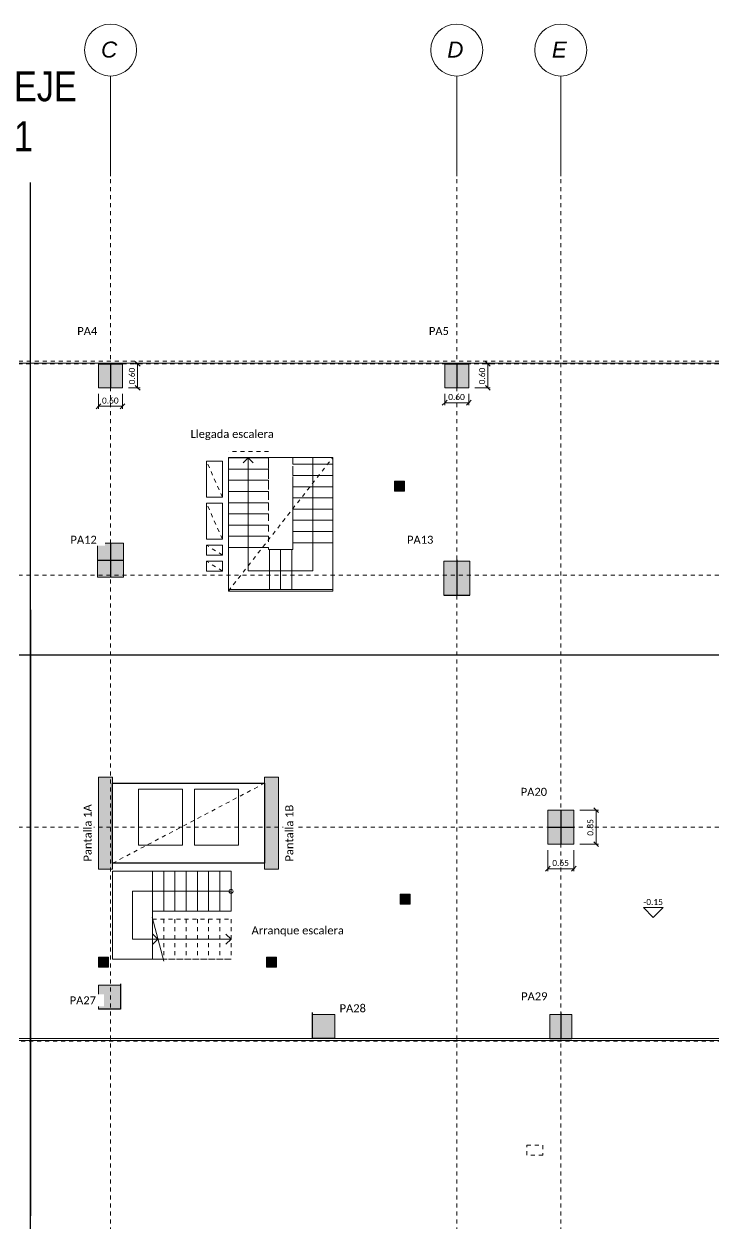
# Model space of a CAD drawing. Header units: millimetres. Extents: x -65 to 53, y -59 to 44.
# Drawn here: x -34.57 to -17.33, y 14.41 to 44.4 of the extents above; entities that cross this region are included whole.
import ezdxf

# ---------------------------------------------------------------- set-up
doc = ezdxf.new("R2010")
doc.units = ezdxf.units.MM
doc.linetypes.add('Trazo general', pattern=[0.001875, 0.00125, -0.000625])
for name, color, linetype, lineweight, true_color in [('0-AR-TXT-2', 5, 'Continuous', 5, 0x0000ff), ('00-AUX-3', 5, 'Continuous', 5, 0x0000ff), ('00-AUX-4', 9, 'Trazo general', 5, 0x808080), ('00-AUX-5', 7, 'Continuous', 25, 0xff8000), ('00-AUX-6', 5, 'Trazo general', 5, 0x0000ff), ('1-AR-PILARES-1', 7, 'Continuous', 5, 0xc0c0c0), ('CS-COTAS-1', 7, 'Continuous', 5, 0x544282), ('REJILLA-1', 7, 'Continuous', 5, 0x008080), ('REJILLA-2', 7, 'Trazo general', 5, 0x008080)]:
    doc.layers.add(name, color=color, linetype=linetype, lineweight=lineweight, true_color=true_color)
for name, color, linetype, lineweight in [('0-AUX', 7, 'Continuous', 5), ('00-AUX-1', 7, 'Trazo general', 5), ('1-AR-ESCALERA', 7, 'Continuous', 5), ('1-AR-ESCALERA-1', 7, 'Trazo general', 5), ('1-AR-PILARES', 7, 'Continuous', 5), ('1-AR-VISTA', 7, 'Continuous', 5), ('CS-COTAS-100', 7, 'Continuous', 5), ('CS-NIVELES', 7, 'Continuous', 5)]:
    doc.layers.add(name, color=color, linetype=linetype, lineweight=lineweight)
doc.layers.add('EJES DE REPLANTEO', color=30, linetype='Continuous')
doc.styles.add('Arial_I', font='ariali.ttf', dxfattribs={"height": 0.4})
doc.styles.add('Calibri', font='calibri.ttf', dxfattribs={"height": 0.2})
doc.styles.add('Calibri_1', font='calibri.ttf', dxfattribs={"height": 0.15})
doc.styles.add('FS_Technic', font='technic_.ttf', dxfattribs={"height": 2.5})
doc.dimstyles.new('AIC_replanteo', dxfattribs={"dimscale": 0.3048, "dimtxt": 0.176602, "dimasz": 0.393701, "dimexe": 0.19685, "dimexo": 0.492126, "dimgap": 0.032808, "dimtad": 1, "dimrnd": 0.01, "dimzin": 0, "dimdsep": 46, "dimtxsty": 'Calibri_1', "dimblk1": 'OBLIQUE', "dimblk2": 'OBLIQUE', "dimsah": 1, "dimcen": 0.09, "dimazin": 0, "dimtfac": 1, "dimtdec": 4, "dimtix": 1, "dimtmove": 0, "dimatfit": 3, "dimfxl": 1, "dimtvp": 1, "dimtolj": 1, "dimtzin": 0, "dimarcsym": 2})

# ---------------------------------------------------------------- blocks, each defined once
blk = doc.blocks.new('Rejilla - Extremo de rejilla-3554-Planta baja - forjado 03- STR')
at = {"layer": '0-AUX'}
blk.add_circle((0, 0), 0.0065, dxfattribs=at)
blk = doc.blocks.new('Cotas de elevación - Cota vertical-26384-Planta baja - forjado 03- STR')
at = {"layer": 'CS-NIVELES'}
for p, q in [((0.00247, 0.00247), (-0.00247, 0.00247)), ((-0.00247, 0.00247), (0, 0)), ((0, 0), (0.00247, 0.00247))]:
    blk.add_line(p, q, dxfattribs=at)
blk = doc.blocks.new('DIMBLOCK8-Planta baja - forjado 03- STR')
at = {"layer": 'CS-COTAS-100', "color": 187, "true_color": 0x544282, "transparency": 16777216}
for p, q in [((-31.733, 35.908), (-31.798, 35.908)), ((-31.733, 35.908), (-31.733, 35.308)), ((-31.733, 35.908), (-31.673, 35.908)), ((-31.733, 35.308), (-31.96, 35.308)), ((-31.733, 35.308), (-31.673, 35.308))]:
    blk.add_line(p, q, dxfattribs=at)
at = {"layer": 'CS-COTAS-100', "color": 187, "lineweight": 15, "true_color": 0x544282, "transparency": 16777216}
for p, q in [((-31.733, 35.908), (-31.793, 35.968)), ((-31.733, 35.908), (-31.673, 35.848)), ((-31.733, 35.308), (-31.793, 35.368)), ((-31.733, 35.308), (-31.673, 35.248))]:
    blk.add_line(p, q, dxfattribs=at)
at = {"layer": 'CS-COTAS-100', "color": 0, "transparency": 16777216, "insert": (-31.951, 35.395), "char_height": 0.15, "width": 0.5107, "attachment_point": 1, "rotation": 90, "line_spacing_factor": 1.158048, "style": 'Calibri_1'}
blk.add_mtext('0.60', dxfattribs=at)
blk = doc.blocks.new('_Oblique')
at = {"color": 0, "linetype": 'ByBlock', "lineweight": -2}
blk.add_line((-0.5, -0.5), (0.5, 0.5), dxfattribs=at)
blk = doc.blocks.new('DIMBLOCK9-Planta baja - forjado 03- STR')
at = {"layer": 'CS-COTAS-100', "color": 187, "true_color": 0x544282, "transparency": 16777216}
for p, q in [((-32.71, 34.847), (-32.71, 35.158)), ((-32.11, 34.847), (-32.11, 35.158)), ((-32.71, 34.847), (-32.11, 34.847)), ((-32.71, 34.847), (-32.71, 34.787)), ((-32.11, 34.847), (-32.11, 34.787))]:
    blk.add_line(p, q, dxfattribs=at)
at = {"layer": 'CS-COTAS-100', "color": 187, "lineweight": 15, "true_color": 0x544282, "transparency": 16777216}
for p, q in [((-32.71, 34.847), (-32.77, 34.787)), ((-32.71, 34.847), (-32.65, 34.907)), ((-32.11, 34.847), (-32.17, 34.787)), ((-32.11, 34.847), (-32.05, 34.907))]:
    blk.add_line(p, q, dxfattribs=at)
at = {"layer": 'CS-COTAS-100', "color": 0, "transparency": 16777216, "insert": (-32.623, 35.065), "char_height": 0.15, "width": 0.5107, "attachment_point": 1, "line_spacing_factor": 1.158048, "style": 'Calibri_1'}
blk.add_mtext('0.60', dxfattribs=at)
blk = doc.blocks.new('DIMBLOCK10-Planta baja - forjado 03- STR')
at = {"layer": 'CS-COTAS-100', "color": 187, "true_color": 0x544282, "transparency": 16777216}
for p, q in [((-24.06, 34.936), (-24.06, 35.158)), ((-23.46, 34.936), (-23.46, 35.158)), ((-24.06, 34.936), (-23.46, 34.936)), ((-24.06, 34.936), (-24.06, 34.876)), ((-23.46, 34.936), (-23.46, 34.876))]:
    blk.add_line(p, q, dxfattribs=at)
at = {"layer": 'CS-COTAS-100', "color": 187, "lineweight": 15, "true_color": 0x544282, "transparency": 16777216}
for p, q in [((-24.06, 34.936), (-24.12, 34.876)), ((-24.06, 34.936), (-24, 34.996)), ((-23.46, 34.936), (-23.52, 34.876)), ((-23.46, 34.936), (-23.4, 34.996))]:
    blk.add_line(p, q, dxfattribs=at)
at = {"layer": 'CS-COTAS-100', "color": 0, "transparency": 16777216, "insert": (-23.973, 35.154), "char_height": 0.15, "width": 0.5107, "attachment_point": 1, "line_spacing_factor": 1.158048, "style": 'Calibri_1'}
blk.add_mtext('0.60', dxfattribs=at)
blk = doc.blocks.new('DIMBLOCK11-Planta baja - forjado 03- STR')
at = {"layer": 'CS-COTAS-100', "color": 187, "lineweight": 15, "true_color": 0x544282, "transparency": 16777216}
for p, q in [((-22.983, 35.908), (-23.043, 35.968)), ((-22.983, 35.908), (-22.923, 35.848)), ((-22.983, 35.308), (-23.043, 35.368)), ((-22.983, 35.308), (-22.923, 35.248))]:
    blk.add_line(p, q, dxfattribs=at)
at = {"layer": 'CS-COTAS-100', "color": 187, "true_color": 0x544282, "transparency": 16777216}
for p, q in [((-22.983, 35.908), (-23.043, 35.908)), ((-22.983, 35.308), (-22.983, 35.908)), ((-22.983, 35.908), (-22.918, 35.908)), ((-22.983, 35.308), (-23.31, 35.308)), ((-22.983, 35.308), (-22.923, 35.308))]:
    blk.add_line(p, q, dxfattribs=at)
at = {"layer": 'CS-COTAS-100', "color": 0, "transparency": 16777216, "insert": (-23.201, 35.395), "char_height": 0.15, "width": 0.5107, "attachment_point": 1, "rotation": 90, "line_spacing_factor": 1.158048, "style": 'Calibri_1'}
blk.add_mtext('0.60', dxfattribs=at)
blk = doc.blocks.new('DIMBLOCK22-Planta baja - forjado 03- STR')
at = {"layer": 'CS-COTAS-100', "color": 187, "true_color": 0x544282, "transparency": 16777216}
for p, q in [((-20.278, 24.753), (-20.685, 24.753)), ((-20.278, 24.753), (-20.278, 23.903)), ((-20.278, 24.753), (-20.218, 24.753)), ((-20.278, 23.903), (-20.685, 23.903)), ((-20.278, 23.903), (-20.218, 23.903))]:
    blk.add_line(p, q, dxfattribs=at)
at = {"layer": 'CS-COTAS-100', "color": 187, "lineweight": 15, "true_color": 0x544282, "transparency": 16777216}
for p, q in [((-20.278, 24.753), (-20.338, 24.813)), ((-20.278, 24.753), (-20.218, 24.693)), ((-20.278, 23.903), (-20.338, 23.963)), ((-20.278, 23.903), (-20.218, 23.843))]:
    blk.add_line(p, q, dxfattribs=at)
at = {"layer": 'CS-COTAS-100', "color": 0, "transparency": 16777216, "insert": (-20.496, 24.115), "char_height": 0.15, "width": 0.5107, "attachment_point": 1, "rotation": 90, "line_spacing_factor": 1.158048, "style": 'Calibri_1'}
blk.add_mtext('0.85', dxfattribs=at)
blk = doc.blocks.new('DIMBLOCK23-Planta baja - forjado 03- STR')
at = {"layer": 'CS-COTAS-100', "color": 187, "true_color": 0x544282, "transparency": 16777216}
for p, q in [((-21.485, 23.292), (-21.485, 23.753)), ((-20.835, 23.292), (-20.835, 23.753)), ((-21.485, 23.292), (-20.835, 23.292)), ((-21.485, 23.292), (-21.485, 23.232)), ((-20.835, 23.292), (-20.835, 23.232))]:
    blk.add_line(p, q, dxfattribs=at)
at = {"layer": 'CS-COTAS-100', "color": 187, "lineweight": 15, "true_color": 0x544282, "transparency": 16777216}
for p, q in [((-21.485, 23.292), (-21.545, 23.232)), ((-21.485, 23.292), (-21.425, 23.352)), ((-20.835, 23.292), (-20.895, 23.232)), ((-20.835, 23.292), (-20.775, 23.352))]:
    blk.add_line(p, q, dxfattribs=at)
at = {"layer": 'CS-COTAS-100', "color": 0, "transparency": 16777216, "insert": (-21.373, 23.51), "char_height": 0.15, "width": 0.5107, "attachment_point": 1, "line_spacing_factor": 1.158048, "style": 'Calibri_1'}
blk.add_mtext('0.65', dxfattribs=at)

msp = doc.modelspace()

# ---------------------------------------------------------------- hatches: boundary and pattern name
at = {"layer": '1-AR-PILARES-1'}
for points in [[(-32.10992, 35.30799), (-32.10992, 35.90799), (-32.70992, 35.90799), (-32.70992, 35.30799)], [(-23.45992, 35.30799), (-23.45992, 35.90799), (-24.05992, 35.90799), (-24.05992, 35.30799)], [(-25.06452, 32.72799), (-25.06452, 32.97799), (-25.31452, 32.97799), (-25.31452, 32.72799)], [(-32.08492, 30.57799), (-32.08492, 31.42799), (-32.73492, 31.42799), (-32.73492, 30.57799)], [(-23.43492, 30.12799), (-23.43492, 30.97799), (-24.08492, 30.97799), (-24.08492, 30.12799)], [(-32.35992, 23.27799), (-32.35992, 25.57799), (-32.70992, 25.57799), (-32.70992, 23.27799)], [(-28.20992, 23.27799), (-28.20992, 25.57799), (-28.55992, 25.57799), (-28.55992, 23.27799)], [(-20.83492, 23.90299), (-20.83492, 24.75299), (-21.48492, 24.75299), (-21.48492, 23.90299)], [(-24.91952, 22.40299), (-24.91952, 22.65299), (-25.16952, 22.65299), (-25.16952, 22.40299)], [(-32.45992, 20.82799), (-32.45992, 21.07799), (-32.70992, 21.07799), (-32.70992, 20.82799)], [(-28.25992, 20.82799), (-28.25992, 21.07799), (-28.50992, 21.07799), (-28.50992, 20.82799)], [(-32.15992, 19.77799), (-32.15992, 20.37799), (-32.70992, 20.37799), (-32.70992, 19.77799)], [(-26.80992, 19.04799), (-26.80992, 19.64799), (-27.35992, 19.64799), (-27.35992, 19.04799)], [(-21.43492, 19.04799), (-20.88492, 19.04799), (-20.88492, 19.64799), (-21.43492, 19.64799)]]:
    msp.add_hatch(color=256, dxfattribs=at).paths.add_polyline_path(points)

# ---------------------------------------------------------------- linework, layer by layer
at = {"layer": '0-AUX'}
for p, q in [((-28.97146, 33.55799), (-29.09646, 33.43299)), ((-28.97146, 33.27799), (-28.97146, 33.55799)), ((-28.97146, 33.55799), (-28.84646, 33.43299)), ((-27.35492, 33.56799), (-27.35492, 33.39799)), ((-27.35492, 33.39799), (-27.35492, 33.11799)), ((-28.97146, 32.99799), (-28.97146, 33.27799)), ((-28.97146, 32.71799), (-28.97146, 32.99799)), ((-27.35492, 33.11799), (-27.35492, 32.83799)), ((-28.97146, 32.43799), (-28.97146, 32.71799)), ((-27.35492, 32.83799), (-27.35492, 32.55799)), ((-28.97146, 32.15799), (-28.97146, 32.43799)), ((-27.35492, 32.55799), (-27.35492, 32.27799)), ((-28.97146, 31.87799), (-28.97146, 32.15799)), ((-27.35492, 32.27799), (-27.35492, 31.99799)), ((-28.97146, 31.59799), (-28.97146, 31.87799)), ((-27.35492, 31.99799), (-27.35492, 31.71799)), ((-28.97146, 31.31799), (-28.97146, 31.59799)), ((-27.35492, 31.71799), (-27.35492, 31.43799)), ((-28.97146, 30.73805), (-28.97146, 31.31799)), ((-27.35492, 31.43799), (-27.35492, 30.73805)), ((-28.43992, 30.73805), (-28.97146, 30.73805)), ((-28.15992, 30.73805), (-28.43992, 30.73805)), ((-27.87992, 30.73805), (-28.15992, 30.73805)), ((-27.35492, 30.73805), (-27.87992, 30.73805)), ((-31.85992, 22.72799), (-31.85992, 21.52799)), ((-31.35992, 22.72799), (-31.85992, 22.72799)), ((-31.85992, 22.72799), (-31.85992, 21.52799)), ((-31.35992, 22.72799), (-31.85992, 22.72799)), ((-29.39992, 22.72799), (-31.35992, 22.72799)), ((-31.07992, 22.72799), (-31.35992, 22.72799)), ((-30.79992, 22.72799), (-31.07992, 22.72799)), ((-30.51992, 22.72799), (-30.79992, 22.72799)), ((-30.23992, 22.72799), (-30.51992, 22.72799)), ((-29.95992, 22.72799), (-30.23992, 22.72799)), ((-29.67992, 22.72799), (-29.95992, 22.72799)), ((-29.39992, 22.72799), (-29.67992, 22.72799)), ((-31.22595, 21.52799), (-31.35095, 21.65299)), ((-29.39992, 21.52799), (-29.52492, 21.65299)), ((-29.39992, 21.52799), (-29.52492, 21.65299)), ((-31.85992, 21.52799), (-31.35992, 21.52799)), ((-31.85992, 21.52799), (-31.35992, 21.52799)), ((-31.35992, 21.52799), (-29.39992, 21.52799)), ((-31.35992, 21.52799), (-31.22595, 21.52799)), ((-31.22595, 21.52799), (-31.35095, 21.40299)), ((-31.22595, 21.52799), (-29.39992, 21.52799)), ((-29.39992, 21.52799), (-29.52492, 21.40299)), ((-29.39992, 21.52799), (-29.52492, 21.40299))]:
    msp.add_line(p, q, dxfattribs=at)
msp.add_circle((-29.39992, 22.72799), 0.05, dxfattribs=at)
msp.add_circle((-29.39992, 22.72799), 0.05, dxfattribs=at)
at = {"layer": '00-AUX-1'}
for p, q in [((-30.01492, 32.57799), (-30.01492, 33.47799)), ((-30.01492, 33.47799), (-29.61492, 33.47799)), ((-29.61492, 32.57799), (-30.01492, 33.47799)), ((-29.61492, 33.47799), (-29.61492, 32.57799)), ((-29.46492, 30.22799), (-26.85492, 33.56799)), ((-29.61492, 32.57799), (-30.01492, 32.57799)), ((-30.01492, 31.52799), (-30.01492, 32.42799)), ((-30.01492, 32.42799), (-29.61492, 32.42799)), ((-29.61492, 31.52799), (-30.01492, 32.42799)), ((-29.61492, 32.42799), (-29.61492, 31.52799)), ((-29.61492, 31.52799), (-30.01492, 31.52799)), ((-29.61492, 31.37799), (-30.01492, 31.37799)), ((-30.01492, 31.37799), (-30.01492, 31.12799)), ((-29.61492, 31.12799), (-30.01492, 31.37799)), ((-29.61492, 31.12799), (-29.61492, 31.37799)), ((-30.01492, 31.12799), (-29.61492, 31.12799)), ((-30.01492, 30.72799), (-30.01492, 30.97799)), ((-30.01492, 30.97799), (-29.61492, 30.97799)), ((-29.61492, 30.72799), (-30.01492, 30.97799)), ((-29.61492, 30.97799), (-29.61492, 30.72799)), ((-29.61492, 30.72799), (-30.01492, 30.72799)), ((-32.35992, 25.42799), (-28.55992, 25.42799)), ((-32.35992, 23.42799), (-28.55992, 25.42799)), ((-28.55992, 23.42799), (-32.35992, 23.42799)), ((-22.00517, 16.37946), (-21.60517, 16.37946)), ((-22.00517, 16.12946), (-22.00517, 16.37946)), ((-21.60517, 16.37946), (-21.60517, 16.12946)), ((-21.60517, 16.12946), (-22.00517, 16.12946))]:
    msp.add_line(p, q, dxfattribs=at)
at = {"layer": '00-AUX-3'}
for p, q in [((-31.70992, 25.27578), (-30.60992, 25.27578)), ((-31.70992, 23.87578), (-31.70992, 25.27578)), ((-31.70992, 25.27578), (-30.60992, 25.27578)), ((-31.70992, 23.87578), (-31.70992, 25.27578)), ((-30.60992, 25.27578), (-30.60992, 23.87578)), ((-30.60992, 25.27578), (-30.60992, 23.87578)), ((-29.20992, 25.27578), (-30.30992, 25.27578)), ((-30.30992, 25.27578), (-30.30992, 23.87578)), ((-29.20992, 25.27578), (-30.30992, 25.27578)), ((-30.30992, 25.27578), (-30.30992, 23.87578)), ((-29.20992, 23.87578), (-29.20992, 25.27578)), ((-29.20992, 23.87578), (-29.20992, 25.27578)), ((-30.60992, 23.87578), (-31.70992, 23.87578)), ((-30.60992, 23.87578), (-31.70992, 23.87578)), ((-30.30992, 23.87578), (-29.20992, 23.87578)), ((-30.30992, 23.87578), (-29.20992, 23.87578))]:
    msp.add_line(p, q, dxfattribs=at)
at = {"layer": '00-AUX-4'}
msp.add_line((-28.46359, 33.71392), (-29.46499, 33.71379), dxfattribs=at)
at = {"layer": '00-AUX-5'}
for p, q in [((-32.70992, 35.90787), (-32.10992, 35.90787)), ((-32.40992, 35.90787), (-32.40992, 35.30787)), ((-24.05992, 35.90787), (-23.45992, 35.90787)), ((-23.75992, 35.90787), (-23.75992, 35.30787)), ((-32.40992, 31.42799), (-32.40992, 30.57799)), ((-32.73492, 31.00299), (-32.08492, 31.00299)), ((-23.75992, 31.00799), (-23.75992, 30.12799)), ((-24.08492, 30.12799), (-23.43492, 30.12799)), ((-32.35992, 25.42799), (-28.55992, 25.42799)), ((-32.35992, 23.42799), (-32.35992, 25.42799)), ((-28.55992, 25.42799), (-28.55992, 23.42799)), ((-21.15992, 24.75299), (-21.15992, 23.90299)), ((-21.48492, 24.32799), (-20.83492, 24.32799)), ((-28.55992, 23.42799), (-32.35992, 23.42799)), ((-32.15992, 20.41799), (-32.15992, 19.77799)), ((-32.15992, 19.77799), (-32.70992, 19.77799)), ((-27.35992, 19.04799), (-27.35992, 19.69799)), ((-21.15992, 19.69799), (-21.15992, 19.04799)), ((-26.80992, 19.04799), (-27.35992, 19.04799)), ((-21.43492, 19.04799), (-20.88492, 19.04799))]:
    msp.add_line(p, q, dxfattribs=at)
at = {"layer": '00-AUX-6'}
for p, q in [((-58.72133, 35.90799), (43.26008, 35.90799)), ((-58.70133, 35.97799), (43.26008, 35.97799)), ((26.26008, 19.04799), (-46.93992, 19.04799)), ((26.26008, 18.97799), (-46.93992, 18.97799))]:
    msp.add_line(p, q, dxfattribs=at)
at = {"layer": '1-AR-ESCALERA'}
for p, q in [((-29.46492, 33.55799), (-28.46492, 33.55799)), ((-29.46492, 33.13662), (-29.46492, 33.55799)), ((-28.46492, 33.29559), (-28.46492, 33.55799)), ((-27.85492, 33.56799), (-27.85492, 33.39799)), ((-26.85492, 33.39799), (-27.85492, 33.39799)), ((-27.85492, 33.35359), (-27.85492, 33.11799)), ((-29.46492, 33.27799), (-28.46492, 33.27799)), ((-29.46492, 32.99799), (-28.46492, 32.99799)), ((-28.46492, 33.03319), (-28.46492, 33.27799)), ((-28.46492, 32.77079), (-28.46492, 32.99799)), ((-26.85492, 33.11799), (-27.85492, 33.11799)), ((-27.85492, 33.09119), (-27.85492, 32.83799)), ((-29.46492, 32.71799), (-28.46492, 32.71799)), ((-28.46492, 32.50839), (-28.46492, 32.71799)), ((-26.85492, 32.83799), (-27.85492, 32.83799)), ((-27.85492, 32.82879), (-27.85492, 31.26799)), ((-29.46492, 32.43799), (-28.46492, 32.43799)), ((-28.46492, 32.24599), (-28.46492, 32.43799)), ((-26.85492, 32.55799), (-27.85492, 32.55799)), ((-29.46492, 32.15799), (-28.46492, 32.15799)), ((-28.46492, 31.98359), (-28.46492, 32.15799)), ((-26.85492, 32.27799), (-27.85492, 32.27799)), ((-29.46492, 31.87799), (-28.46492, 31.87799)), ((-28.46492, 31.72119), (-28.46492, 31.87799)), ((-26.85492, 31.99799), (-27.85492, 31.99799)), ((-29.46492, 31.59799), (-28.46492, 31.59799)), ((-28.46492, 31.45879), (-28.46492, 31.59799)), ((-26.85492, 31.71799), (-27.85492, 31.71799)), ((-29.46492, 31.31799), (-28.46492, 31.31799)), ((-28.46492, 31.26799), (-28.46492, 31.31799)), ((-27.85492, 31.26799), (-28.46492, 31.26799)), ((-28.43992, 30.26799), (-28.43992, 31.26799)), ((-28.15992, 30.26799), (-28.15992, 31.26799)), ((-27.87992, 30.26799), (-27.87992, 31.26799)), ((-26.85492, 31.43799), (-27.85492, 31.43799)), ((-26.85492, 30.26799), (-29.46492, 30.26799)), ((-32.35992, 23.22799), (-32.35992, 21.02799)), ((-31.35992, 23.22799), (-32.35992, 23.22799)), ((-31.35992, 22.22799), (-31.35992, 23.22799)), ((-29.39992, 23.22799), (-31.35992, 23.22799)), ((-31.35992, 22.22799), (-31.35992, 23.22799)), ((-31.07992, 22.22799), (-31.07992, 23.22799)), ((-30.79992, 22.22799), (-30.79992, 23.22799)), ((-30.51992, 22.22799), (-30.51992, 23.22799)), ((-30.23992, 22.22799), (-30.23992, 23.22799)), ((-29.95992, 22.22799), (-29.95992, 23.22799)), ((-29.67992, 22.22799), (-29.67992, 23.22799)), ((-29.39992, 22.22799), (-29.39992, 23.22799)), ((-29.39992, 22.22799), (-29.39992, 23.22799)), ((-31.35992, 22.02799), (-31.35992, 22.22799)), ((-29.39992, 22.22799), (-31.35992, 22.22799)), ((-31.07903, 20.97969), (-31.37286, 22.07628)), ((-31.35992, 22.02799), (-31.35992, 21.02799)), ((-31.35992, 22.02799), (-31.35992, 21.02799)), ((-32.35992, 21.02799), (-31.35992, 21.02799)), ((-31.35992, 21.02799), (-31.09197, 21.02799))]:
    msp.add_line(p, q, dxfattribs=at)
at = {"layer": '1-AR-ESCALERA-1'}
for p, q in [((-32.35992, 23.22799), (-32.35992, 21.02799)), ((-31.35992, 23.22799), (-32.35992, 23.22799)), ((-31.35992, 22.22799), (-31.35992, 23.22799)), ((-29.39992, 23.22799), (-31.35992, 23.22799)), ((-31.35992, 22.22799), (-31.35992, 23.22799)), ((-31.07992, 22.22799), (-31.07992, 23.22799)), ((-30.79992, 22.22799), (-30.79992, 23.22799)), ((-30.51992, 22.22799), (-30.51992, 23.22799)), ((-30.23992, 22.22799), (-30.23992, 23.22799)), ((-29.95992, 22.22799), (-29.95992, 23.22799)), ((-29.67992, 22.22799), (-29.67992, 23.22799)), ((-29.39992, 22.22799), (-29.39992, 23.22799)), ((-29.39992, 22.22799), (-29.39992, 23.22799)), ((-31.35992, 22.02799), (-31.35992, 22.22799)), ((-29.39992, 22.22799), (-31.35992, 22.22799)), ((-31.35992, 22.02799), (-31.35992, 21.02799)), ((-31.35992, 22.02799), (-29.39992, 22.02799)), ((-31.35992, 22.02799), (-29.39992, 22.02799)), ((-31.35992, 22.02799), (-31.35992, 21.02799)), ((-31.07992, 22.02799), (-31.07992, 21.02799)), ((-31.07992, 22.02799), (-31.07992, 21.02799)), ((-30.79992, 22.02799), (-30.79992, 21.02799)), ((-30.79992, 22.02799), (-30.79992, 21.02799)), ((-30.51992, 22.02799), (-30.51992, 21.02799)), ((-30.51992, 22.02799), (-30.51992, 21.02799)), ((-30.23992, 22.02799), (-30.23992, 21.02799)), ((-30.23992, 22.02799), (-30.23992, 21.02799)), ((-29.95992, 22.02799), (-29.95992, 21.02799)), ((-29.95992, 22.02799), (-29.95992, 21.02799)), ((-29.67992, 22.02799), (-29.67992, 21.02799)), ((-29.67992, 22.02799), (-29.67992, 21.02799)), ((-29.39992, 22.02799), (-29.39992, 21.02799)), ((-29.39992, 22.02799), (-29.39992, 21.02799)), ((-32.35992, 21.02799), (-31.35992, 21.02799)), ((-31.35992, 21.02799), (-29.39992, 21.02799)), ((-31.09197, 21.02799), (-29.39992, 21.02799))]:
    msp.add_line(p, q, dxfattribs=at)
at = {"layer": '1-AR-PILARES'}
for p, q in [((-32.10992, 35.90799), (-32.70992, 35.90799)), ((-32.70992, 35.90799), (-32.70992, 35.30799)), ((-32.10992, 35.30799), (-32.10992, 35.90799)), ((-23.45992, 35.90799), (-24.05992, 35.90799)), ((-24.05992, 35.90799), (-24.05992, 35.30799)), ((-23.45992, 35.30799), (-23.45992, 35.90799)), ((-32.70992, 35.30799), (-32.10992, 35.30799)), ((-24.05992, 35.30799), (-23.45992, 35.30799)), ((-25.31452, 32.97799), (-25.31452, 32.72799)), ((-25.06452, 32.97799), (-25.31452, 32.97799)), ((-25.31452, 32.72799), (-25.06452, 32.72799)), ((-25.06452, 32.72799), (-25.06452, 32.97799)), ((-32.08492, 31.42799), (-32.73492, 31.42799)), ((-32.73492, 31.42799), (-32.73492, 30.57799)), ((-32.08492, 30.57799), (-32.08492, 31.42799)), ((-24.08492, 30.97799), (-24.08492, 30.12799)), ((-23.43492, 30.97799), (-24.08492, 30.97799)), ((-23.43492, 30.12799), (-23.43492, 30.97799)), ((-32.73492, 30.57799), (-32.08492, 30.57799)), ((-24.08492, 30.12799), (-23.43492, 30.12799)), ((-32.70992, 25.57799), (-32.70992, 23.27799)), ((-32.35992, 25.57799), (-32.70992, 25.57799)), ((-32.35992, 23.27799), (-32.35992, 25.57799)), ((-28.55992, 25.57799), (-28.55992, 23.27799)), ((-28.20992, 25.57799), (-28.55992, 25.57799)), ((-28.20992, 23.27799), (-28.20992, 25.57799)), ((-21.48492, 24.75299), (-21.48492, 23.90299)), ((-20.83492, 24.75299), (-21.48492, 24.75299)), ((-20.83492, 23.90299), (-20.83492, 24.75299)), ((-21.48492, 23.90299), (-20.83492, 23.90299)), ((-32.70992, 23.27799), (-32.35992, 23.27799)), ((-28.55992, 23.27799), (-28.20992, 23.27799)), ((-25.16952, 22.65299), (-25.16952, 22.40299)), ((-24.91952, 22.65299), (-25.16952, 22.65299)), ((-24.91952, 22.40299), (-24.91952, 22.65299)), ((-25.16952, 22.40299), (-24.91952, 22.40299)), ((-32.70992, 21.07799), (-32.70992, 20.82799)), ((-32.45992, 21.07799), (-32.70992, 21.07799)), ((-32.45992, 20.82799), (-32.45992, 21.07799)), ((-28.50992, 21.07799), (-28.50992, 20.82799)), ((-28.25992, 21.07799), (-28.50992, 21.07799)), ((-28.25992, 20.82799), (-28.25992, 21.07799)), ((-32.70992, 20.82799), (-32.45992, 20.82799)), ((-28.50992, 20.82799), (-28.25992, 20.82799)), ((-32.15992, 20.37799), (-32.70992, 20.37799)), ((-32.70992, 20.37799), (-32.70992, 19.77799)), ((-32.15992, 19.77799), (-32.15992, 20.37799)), ((-32.70992, 19.77799), (-32.15992, 19.77799)), ((-26.80992, 19.64799), (-27.35992, 19.64799)), ((-27.35992, 19.64799), (-27.35992, 19.04799)), ((-26.80992, 19.04799), (-26.80992, 19.64799)), ((-20.88492, 19.64799), (-21.43492, 19.64799)), ((-21.43492, 19.64799), (-21.43492, 19.04799)), ((-20.88492, 19.04799), (-20.88492, 19.64799)), ((-27.35992, 19.04799), (-26.80992, 19.04799)), ((-21.43492, 19.04799), (-20.88492, 19.04799))]:
    msp.add_line(p, q, dxfattribs=at)
at = {"layer": '1-AR-VISTA'}
for p, q in [((-58.68483, 35.92811), (43.19008, 35.92811)), ((-30.01492, 32.57799), (-30.01492, 33.47799)), ((-30.01492, 33.47799), (-29.61492, 33.47799)), ((-29.61492, 33.47799), (-29.61492, 32.57799)), ((-29.46492, 33.56799), (-29.46492, 30.22799)), ((-26.85492, 33.56799), (-29.46492, 33.56799)), ((-26.85492, 30.22799), (-26.85492, 33.56799)), ((-29.61492, 32.57799), (-30.01492, 32.57799)), ((-30.01492, 31.52799), (-30.01492, 32.42799)), ((-30.01492, 32.42799), (-29.61492, 32.42799)), ((-29.61492, 32.42799), (-29.61492, 31.52799)), ((-29.61492, 31.52799), (-30.01492, 31.52799)), ((-30.01492, 31.12799), (-30.01492, 31.37799)), ((-30.01492, 31.37799), (-29.61492, 31.37799)), ((-29.61492, 31.37799), (-29.61492, 31.12799)), ((-29.61492, 31.12799), (-30.01492, 31.12799)), ((-30.01492, 30.72799), (-30.01492, 30.97799)), ((-30.01492, 30.97799), (-29.61492, 30.97799)), ((-29.61492, 30.97799), (-29.61492, 30.72799)), ((-29.61492, 30.72799), (-30.01492, 30.72799)), ((-29.46492, 30.22799), (-26.85492, 30.22799)), ((-28.55992, 25.42799), (-32.35992, 25.42799)), ((-32.35992, 23.42799), (-28.55992, 23.42799)), ((-45.75716, 18.99799), (23.16008, 18.99799)), ((-27.35992, 19.04799), (-38.21492, 19.04799)), ((-21.43492, 19.04799), (-26.80992, 19.04799)), ((-15.38492, 19.04799), (-20.88492, 19.04799))]:
    msp.add_line(p, q, dxfattribs=at)
at = {"layer": 'EJES DE REPLANTEO'}
for p, q in [((-34.40992, -54.95395), (-34.40992, 40.43941)), ((-34.40992, 28.62799), (-34.40992, 29.7595)), ((-34.40992, 29.7595), (-34.40992, 14.61967)), ((46.39647, 28.62799), (-61.83797, 28.62799)), ((-32.40992, 28.62799), (-34.40992, 28.62799))]:
    msp.add_line(p, q, dxfattribs=at)
at = {"layer": 'REJILLA-1'}
for p, q in [((-32.40992, 40.60006), (-32.40992, 43.10006)), ((-23.75992, 40.60006), (-23.75992, 43.10006)), ((-21.15992, 40.60006), (-21.15992, 43.10006))]:
    msp.add_line(p, q, dxfattribs=at)
at = {"layer": 'REJILLA-2'}
for p, q in [((-32.40992, -55.77901), (-32.40992, 40.60006)), ((-23.75992, -55.77901), (-23.75992, 40.60006)), ((-21.15992, -55.77901), (-21.15992, 40.60006)), ((-61.70992, 35.90799), (48.77676, 35.90799)), ((-61.70992, 30.62799), (48.77676, 30.62799)), ((-61.70992, 24.32799), (48.77676, 24.32799)), ((-61.70992, 19.04799), (48.77676, 19.04799))]:
    msp.add_line(p, q, dxfattribs=at)

# ---------------------------------------------------------------- block references
at = {"layer": '0-AUX', "xscale": 99.99999999999993, "yscale": 99.99999999999993, "zscale": 99.99999999999993}
for p in [(-32.40992, 43.75006), (-23.75992, 43.75006), (-21.15992, 43.75006)]:
    msp.add_blockref('Rejilla - Extremo de rejilla-3554-Planta baja - forjado 03- STR', p, dxfattribs=at)
at = {"layer": 'CS-NIVELES', "xscale": 99.99999999999993, "yscale": 99.99999999999993, "zscale": 99.99999999999993}
msp.add_blockref('Cotas de elevación - Cota vertical-26384-Planta baja - forjado 03- STR', (-18.84929, 22.07565), dxfattribs=at)

# ---------------------------------------------------------------- texts
at = {"layer": '0-AR-TXT-2', "char_height": 0.2, "attachment_point": 1, "style": 'Calibri', "bg_fill": 3, "box_fill_scale": 1.25, "bg_fill_color": 256, "bg_fill_true_color": 13158600, "bg_fill_transparency": 0}
for s, insert, width in [('PA4', (-33.24086, 36.82878), 0.6172994), ('Llegada escalera', (-30.40952, 34.25604), 2.5734169), ('PA13', (-25.00086, 31.6123), 0.8097044), ('Arranque escalera', (-28.88615, 21.84921), 2.8540075)]:
    msp.add_mtext(s, dxfattribs=dict(at, insert=insert, width=width))
at = {"layer": 'CS-NIVELES', "insert": (-19.09563, 22.53355), "char_height": 0.15, "width": 0.5912343, "attachment_point": 1, "line_spacing_factor": 1.158048, "style": 'Calibri_1'}
msp.add_mtext('-0.15', dxfattribs=at)
at = {"layer": 'EJES DE REPLANTEO', "insert": (-34.82497, 43.22003), "char_height": 0.75, "width": 0.515381, "attachment_point": 1, "style": 'FS_Technic'}
msp.add_mtext('EJE 1', dxfattribs=at)

# ---------------------------------------------------------------- dimensions: what is measured, and where the dimension line sits
at = {"layer": 'CS-COTAS-1'}
for base, p1, p2, override, picture, middle in [((-31.73331, 35.30799), (-31.64845, 35.90799), (-32.10992, 35.30799), {"dimpost": '<>', "dimfxl": 0.756935}, 'DIMBLOCK8-Planta baja - forjado 03- STR', (-31.82015, 35.60799)), ((-22.98298, 35.90799), (-23.45992, 35.30799), (-23.06783, 35.90799), {"dimpost": '<>', "dimfxl": 0.716752}, 'DIMBLOCK11-Planta baja - forjado 03- STR', (-23.06983, 35.60799)), ((-20.27777, 23.90299), (-20.83492, 24.75299), (-20.83492, 23.90299), {"dimpost": '<>', "dimfxl": 0.85}, 'DIMBLOCK22-Planta baja - forjado 03- STR', (-20.36462, 24.32799))]:
    dim = msp.add_linear_dim(base=base, p1=p1, p2=p2, angle=90, dimstyle='AIC_replanteo', override=override, dxfattribs=at)
    dim.commit()
    dim.dimension.update_dxf_attribs({"geometry": picture, "text_midpoint": middle})
for base, p1, p2, override, picture, middle in [((-32.10992, 34.84702), (-32.70992, 35.30799), (-32.10992, 35.30799), {"dimpost": '<>', "dimfxl": 0.6}, 'DIMBLOCK9-Planta baja - forjado 03- STR', (-32.40992, 34.93386)), ((-23.45992, 34.93591), (-24.05992, 35.30799), (-23.45992, 35.30799), {"dimpost": '<>', "dimfxl": 0.6}, 'DIMBLOCK10-Planta baja - forjado 03- STR', (-23.75992, 35.02276)), ((-20.83492, 23.29202), (-21.48492, 23.90299), (-20.83492, 23.90299), {"dimpost": '<>', "dimfxl": 0.65}, 'DIMBLOCK23-Planta baja - forjado 03- STR', (-21.15992, 23.37887))]:
    dim = msp.add_linear_dim(base=base, p1=p1, p2=p2, dimstyle='AIC_replanteo', override=override, dxfattribs=at)
    dim.commit()
    dim.dimension.update_dxf_attribs({"geometry": picture, "text_midpoint": middle})

# ---------------------------------------------------------------- next in the draw order: texts
at = {"layer": '0-AR-TXT-2', "char_height": 0.2, "attachment_point": 1, "style": 'Calibri', "bg_fill": 3, "box_fill_scale": 1.25, "bg_fill_color": 256, "bg_fill_true_color": 13158600, "bg_fill_transparency": 0}
for s, insert, width in [('PA5', (-24.45521, 36.82878), 0.6172994), ('PA12', (-33.41086, 31.6123), 0.8097044), ('PA20', (-22.16086, 25.3123), 0.8097044), ('PA27', (-33.43086, 20.1023), 0.8097044), ('PA29', (-22.15086, 20.2023), 0.8097044), ('PA28', (-26.68685, 19.90375), 0.8097044)]:
    msp.add_mtext(s, dxfattribs=dict(at, insert=insert, width=width))
at = {"layer": '0-AR-TXT-2', "char_height": 0.2, "attachment_point": 1, "rotation": 90, "style": 'Calibri', "bg_fill": 3, "box_fill_scale": 1.25, "bg_fill_color": 256, "bg_fill_true_color": 13158600, "bg_fill_transparency": 0}
for s, insert, width in [('Pantalla 1A', (-33.08368, 23.47093), 1.7637125), ('Pantalla 1B', (-28.04368, 23.47093), 1.7476787)]:
    msp.add_mtext(s, dxfattribs=dict(at, insert=insert, width=width))
at = {"layer": '0-AUX', "char_height": 0.4, "attachment_point": 1, "style": 'Arial_I', "bg_fill": 3, "box_fill_scale": 1.25, "bg_fill_color": 256, "bg_fill_true_color": 13158600, "bg_fill_transparency": 0}
for s, insert, width in [('\\fArial|b0|i1|c0|p34|;C', (-32.64591, 43.96099), 0.4890294), ('\\fArial|b0|i1|c0|p34|;D', (-23.99591, 43.96099), 0.4890294), ('\\fArial|b0|i1|c0|p34|;E', (-21.38291, 43.96099), 0.4569619)]:
    msp.add_mtext(s, dxfattribs=dict(at, insert=insert, width=width))

doc.saveas('drawing.dxf')
